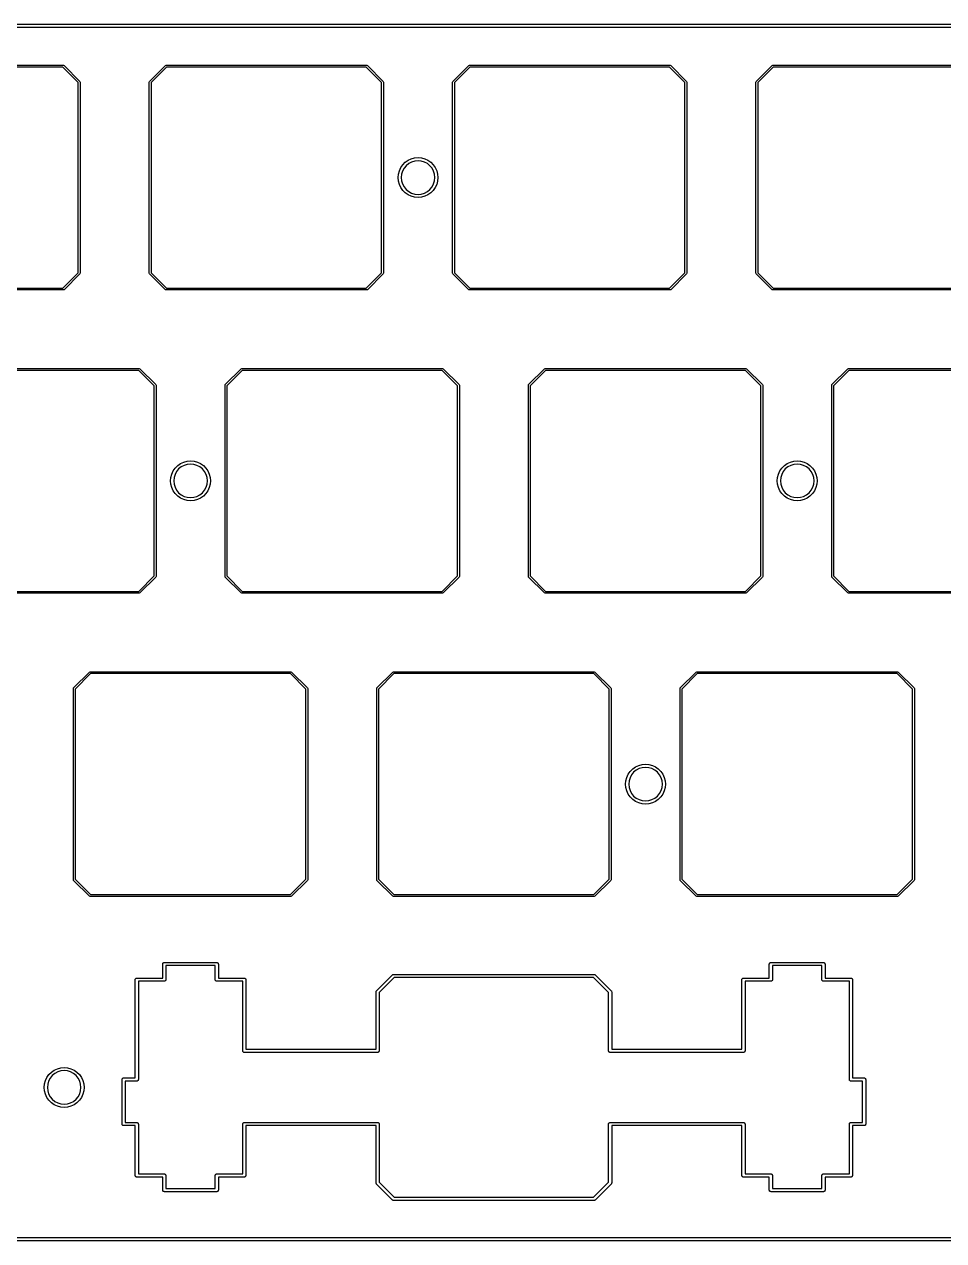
# Model space of a CAD drawing. Extents: x 0.7 to 10.8, y -4 to -1.
# Drawn here: x 3.464 to 5.737, y -3.973 to -0.965 of the extents above; entities that cross this region are included whole.
import ezdxf

# ---------------------------------------------------------------- set-up
doc = ezdxf.new("R2010")
doc.units = 0
doc.header["$MEASUREMENT"] = 0
doc.layers.add('BLACK', color=7, linetype='CONTINUOUS')

msp = doc.modelspace()

# ---------------------------------------------------------------- linework, layer by layer
at = {"layer": 'BLACK', "linetype": 'CONTINUOUS'}
for p, q in [((0.707185, -0.964813), (10.7928, -0.964813)), ((10.7928, -0.972687), (0.707185, -0.972687)), ((3.06447, -1.0658), (3.56053, -1.0658)), ((3.55955, -1.07052), (3.06545, -1.07052)), ((3.59754, -1.10851), (3.55955, -1.07052)), ((3.56053, -1.0658), (3.5622, -1.06649)), ((3.5622, -1.06649), (3.5622, -1.06649)), ((3.5622, -1.06649), (3.60157, -1.10586)), ((3.77343, -1.10586), (3.8128, -1.06649)), ((3.81545, -1.07052), (3.77746, -1.10851)), ((3.8128, -1.06649), (3.81447, -1.0658)), ((3.81447, -1.0658), (4.31053, -1.0658)), ((4.30955, -1.07052), (3.81545, -1.07052)), ((4.34754, -1.10851), (4.30955, -1.07052)), ((4.31053, -1.0658), (4.3122, -1.06649)), ((4.3122, -1.06649), (4.3122, -1.06649)), ((4.3122, -1.06649), (4.35157, -1.10586)), ((4.52343, -1.10586), (4.5628, -1.06649)), ((4.56545, -1.07052), (4.52746, -1.10851)), ((4.5628, -1.06649), (4.56447, -1.0658)), ((4.56447, -1.0658), (5.06053, -1.0658)), ((5.05955, -1.07052), (4.56545, -1.07052)), ((5.09754, -1.10851), (5.05955, -1.07052)), ((5.06053, -1.0658), (5.0622, -1.06649)), ((5.0622, -1.06649), (5.0622, -1.06649)), ((5.0622, -1.06649), (5.10157, -1.10586)), ((5.27343, -1.10586), (5.3128, -1.06649)), ((5.31545, -1.07052), (5.27746, -1.10851)), ((5.3128, -1.06649), (5.31447, -1.0658)), ((5.31447, -1.0658), (5.81053, -1.0658)), ((5.80955, -1.07052), (5.31545, -1.07052)), ((3.59754, -1.57899), (3.59754, -1.10851)), ((3.60157, -1.10586), (3.60226, -1.10753)), ((3.60226, -1.10753), (3.60226, -1.10753)), ((3.60226, -1.10753), (3.60226, -1.57997)), ((3.77274, -1.10753), (3.77343, -1.10586)), ((3.77274, -1.57997), (3.77274, -1.10753)), ((3.77746, -1.10851), (3.77746, -1.57899)), ((4.34754, -1.57899), (4.34754, -1.10851)), ((4.35157, -1.10586), (4.35226, -1.10753)), ((4.35226, -1.10753), (4.35226, -1.10753)), ((4.35226, -1.10753), (4.35226, -1.57997)), ((4.52274, -1.10753), (4.52343, -1.10586)), ((4.52274, -1.57997), (4.52274, -1.10753)), ((4.52343, -1.10586), (4.52343, -1.10586)), ((4.52746, -1.10851), (4.52746, -1.57899)), ((5.09754, -1.57899), (5.09754, -1.10851)), ((5.10157, -1.10586), (5.10226, -1.10753)), ((5.10226, -1.10753), (5.10226, -1.10753)), ((5.10226, -1.10753), (5.10226, -1.57997)), ((5.27274, -1.10753), (5.27343, -1.10586)), ((5.27274, -1.57997), (5.27274, -1.10753)), ((5.27343, -1.10586), (5.27343, -1.10586)), ((5.27746, -1.10851), (5.27746, -1.57899)), ((4.39126, -1.32692), (4.39488, -1.31914)), ((4.39488, -1.31914), (4.3998, -1.31212)), ((4.40296, -1.32067), (4.39912, -1.32785)), ((4.3998, -1.31212), (4.40587, -1.30605)), ((4.40813, -1.31438), (4.40296, -1.32067)), ((4.40587, -1.30605), (4.41289, -1.30113)), ((4.41442, -1.30921), (4.40813, -1.31438)), ((4.41289, -1.30113), (4.42067, -1.29751)), ((4.4216, -1.30537), (4.41442, -1.30921)), ((4.42067, -1.29751), (4.42895, -1.29529)), ((4.4294, -1.30301), (4.4216, -1.30537)), ((4.42895, -1.29529), (4.4375, -1.29454)), ((4.4375, -1.30221), (4.4294, -1.30301)), ((4.4375, -1.29454), (4.44605, -1.29529)), ((4.4456, -1.30301), (4.4375, -1.30221)), ((4.4534, -1.30537), (4.4456, -1.30301)), ((4.44605, -1.29529), (4.45433, -1.29751)), ((4.46058, -1.30921), (4.4534, -1.30537)), ((4.45433, -1.29751), (4.46211, -1.30113)), ((4.46687, -1.31438), (4.46058, -1.30921)), ((4.46211, -1.30113), (4.46913, -1.30605)), ((4.47204, -1.32067), (4.46687, -1.31438)), ((4.46913, -1.30605), (4.4752, -1.31212)), ((4.47588, -1.32785), (4.47204, -1.32067)), ((4.4752, -1.31212), (4.48012, -1.31914)), ((4.48012, -1.31914), (4.48374, -1.32692)), ((4.38829, -1.34375), (4.38904, -1.3352)), ((4.38904, -1.3523), (4.38829, -1.34375)), ((4.38904, -1.3352), (4.39126, -1.32692)), ((4.39126, -1.36058), (4.38904, -1.3523)), ((4.39676, -1.33565), (4.39596, -1.34375)), ((4.39596, -1.34375), (4.39676, -1.35185)), ((4.39912, -1.32785), (4.39676, -1.33565)), ((4.39676, -1.35185), (4.39912, -1.35965)), ((4.47824, -1.33565), (4.47588, -1.32785)), ((4.47588, -1.35965), (4.47824, -1.35185)), ((4.47904, -1.34375), (4.47824, -1.33565)), ((4.47824, -1.35185), (4.47904, -1.34375)), ((4.48374, -1.32692), (4.48596, -1.3352)), ((4.48596, -1.3523), (4.48374, -1.36058)), ((4.48596, -1.3352), (4.48671, -1.34375)), ((4.48671, -1.34375), (4.48596, -1.3523)), ((4.39488, -1.36836), (4.39126, -1.36058)), ((4.3998, -1.37538), (4.39488, -1.36836)), ((4.39912, -1.35965), (4.40296, -1.36683)), ((4.40587, -1.38145), (4.3998, -1.37538)), ((4.40296, -1.36683), (4.40813, -1.37312)), ((4.41289, -1.38637), (4.40587, -1.38145)), ((4.40813, -1.37312), (4.41442, -1.37829)), ((4.41442, -1.37829), (4.4216, -1.38213)), ((4.4216, -1.38213), (4.4294, -1.38449)), ((4.4456, -1.38449), (4.4534, -1.38213)), ((4.4534, -1.38213), (4.46058, -1.37829)), ((4.46058, -1.37829), (4.46687, -1.37312)), ((4.46913, -1.38145), (4.46211, -1.38637)), ((4.46687, -1.37312), (4.47204, -1.36683)), ((4.4752, -1.37538), (4.46913, -1.38145)), ((4.47204, -1.36683), (4.47588, -1.35965)), ((4.48012, -1.36836), (4.4752, -1.37538)), ((4.48374, -1.36058), (4.48012, -1.36836)), ((4.42067, -1.38999), (4.41289, -1.38637)), ((4.42895, -1.39221), (4.42067, -1.38999)), ((4.4375, -1.39296), (4.42895, -1.39221)), ((4.4294, -1.38449), (4.4375, -1.38529)), ((4.4375, -1.38529), (4.4456, -1.38449)), ((4.44605, -1.39221), (4.4375, -1.39296)), ((4.45433, -1.38999), (4.44605, -1.39221)), ((4.46211, -1.38637), (4.45433, -1.38999)), ((3.55955, -1.61698), (3.59754, -1.57899)), ((3.60157, -1.58164), (3.5622, -1.62101)), ((3.60226, -1.57997), (3.60157, -1.58164)), ((3.77343, -1.58164), (3.77274, -1.57997)), ((3.8128, -1.62101), (3.77343, -1.58164)), ((3.77343, -1.58164), (3.77343, -1.58164)), ((3.77746, -1.57899), (3.81545, -1.61698)), ((4.30955, -1.61698), (4.34754, -1.57899)), ((4.35157, -1.58164), (4.3122, -1.62101)), ((4.35226, -1.57997), (4.35157, -1.58164)), ((4.52343, -1.58164), (4.52274, -1.57997)), ((4.5628, -1.62101), (4.52343, -1.58164)), ((4.52343, -1.58164), (4.52343, -1.58164)), ((4.52746, -1.57899), (4.56545, -1.61698)), ((5.05955, -1.61698), (5.09754, -1.57899)), ((5.10157, -1.58164), (5.0622, -1.62101)), ((5.10226, -1.57997), (5.10157, -1.58164)), ((5.27343, -1.58164), (5.27274, -1.57997)), ((5.3128, -1.62101), (5.27343, -1.58164)), ((5.27343, -1.58164), (5.27343, -1.58164)), ((5.27746, -1.57899), (5.31545, -1.61698)), ((3.56053, -1.6217), (3.06447, -1.6217)), ((3.06545, -1.61698), (3.55955, -1.61698)), ((3.5622, -1.62101), (3.56053, -1.6217)), ((3.81447, -1.6217), (3.8128, -1.62101)), ((4.31053, -1.6217), (3.81447, -1.6217)), ((3.81545, -1.61698), (4.30955, -1.61698)), ((4.3122, -1.62101), (4.31053, -1.6217)), ((4.3122, -1.62101), (4.3122, -1.62101)), ((4.56447, -1.6217), (4.5628, -1.62101)), ((5.06053, -1.6217), (4.56447, -1.6217)), ((4.56545, -1.61698), (5.05955, -1.61698)), ((5.0622, -1.62101), (5.06053, -1.6217)), ((5.0622, -1.62101), (5.0622, -1.62101)), ((5.31447, -1.6217), (5.3128, -1.62101)), ((5.81053, -1.6217), (5.31447, -1.6217)), ((5.31545, -1.61698), (5.80955, -1.61698)), ((3.25197, -1.8158), (3.74803, -1.8158)), ((3.74705, -1.82052), (3.25295, -1.82052)), ((3.78504, -1.85851), (3.74705, -1.82052)), ((3.74803, -1.8158), (3.7497, -1.81649)), ((3.7497, -1.81649), (3.7497, -1.81649)), ((3.7497, -1.81649), (3.78907, -1.85586)), ((3.96093, -1.85586), (4.0003, -1.81649)), ((4.00295, -1.82052), (3.96496, -1.85851)), ((4.0003, -1.81649), (4.00197, -1.8158)), ((4.00197, -1.8158), (4.49803, -1.8158)), ((4.49705, -1.82052), (4.00295, -1.82052)), ((4.53504, -1.85851), (4.49705, -1.82052)), ((4.49803, -1.8158), (4.4997, -1.81649)), ((4.4997, -1.81649), (4.4997, -1.81649)), ((4.4997, -1.81649), (4.53907, -1.85586)), ((4.71093, -1.85586), (4.7503, -1.81649)), ((4.75295, -1.82052), (4.71496, -1.85851)), ((4.7503, -1.81649), (4.75197, -1.8158)), ((4.75197, -1.8158), (5.24803, -1.8158)), ((5.24705, -1.82052), (4.75295, -1.82052)), ((5.28504, -1.85851), (5.24705, -1.82052)), ((5.24803, -1.8158), (5.2497, -1.81649)), ((5.2497, -1.81649), (5.2497, -1.81649)), ((5.2497, -1.81649), (5.28907, -1.85586)), ((5.46093, -1.85586), (5.5003, -1.81649)), ((5.50295, -1.82052), (5.46496, -1.85851)), ((5.5003, -1.81649), (5.50197, -1.8158)), ((5.50197, -1.8158), (5.99803, -1.8158)), ((5.99705, -1.82052), (5.50295, -1.82052)), ((3.78504, -2.32899), (3.78504, -1.85851)), ((3.78907, -1.85586), (3.78976, -1.85753)), ((3.78976, -1.85753), (3.78976, -2.32997)), ((3.96024, -1.85753), (3.96093, -1.85586)), ((3.96024, -2.32997), (3.96024, -1.85753)), ((3.96093, -1.85586), (3.96093, -1.85586)), ((3.96496, -1.85851), (3.96496, -2.32899)), ((4.53504, -2.32899), (4.53504, -1.85851)), ((4.53907, -1.85586), (4.53976, -1.85753)), ((4.53976, -1.85753), (4.53976, -2.32997)), ((4.71024, -1.85753), (4.71093, -1.85586)), ((4.71024, -2.32997), (4.71024, -1.85753)), ((4.71093, -1.85586), (4.71093, -1.85586)), ((4.71496, -1.85851), (4.71496, -2.32899)), ((5.28504, -2.32899), (5.28504, -1.85851)), ((5.28907, -1.85586), (5.28976, -1.85753)), ((5.28976, -1.85753), (5.28976, -2.32997)), ((5.46024, -1.85753), (5.46093, -1.85586)), ((5.46024, -2.32997), (5.46024, -1.85753)), ((5.46496, -1.85851), (5.46496, -2.32899)), ((3.85817, -2.04751), (3.86645, -2.04529)), ((3.86645, -2.04529), (3.875, -2.04454)), ((3.875, -2.04454), (3.88355, -2.04529)), ((3.88355, -2.04529), (3.89183, -2.04751)), ((5.35817, -2.04751), (5.36645, -2.04529)), ((5.36645, -2.04529), (5.375, -2.04454)), ((5.375, -2.04454), (5.38355, -2.04529)), ((5.38355, -2.04529), (5.39183, -2.04751)), ((3.82876, -2.07692), (3.83238, -2.06914)), ((3.83238, -2.06914), (3.8373, -2.06212)), ((3.84046, -2.07067), (3.83662, -2.07785)), ((3.8373, -2.06212), (3.84337, -2.05605)), ((3.84563, -2.06438), (3.84046, -2.07067)), ((3.84337, -2.05605), (3.85039, -2.05113)), ((3.85192, -2.05921), (3.84563, -2.06438)), ((3.85039, -2.05113), (3.85817, -2.04751)), ((3.8591, -2.05537), (3.85192, -2.05921)), ((3.8669, -2.05301), (3.8591, -2.05537)), ((3.875, -2.05221), (3.8669, -2.05301)), ((3.8831, -2.05301), (3.875, -2.05221)), ((3.8909, -2.05537), (3.8831, -2.05301)), ((3.89808, -2.05921), (3.8909, -2.05537)), ((3.89183, -2.04751), (3.89961, -2.05113)), ((3.90437, -2.06438), (3.89808, -2.05921)), ((3.89961, -2.05113), (3.90663, -2.05605)), ((3.90954, -2.07067), (3.90437, -2.06438)), ((3.90663, -2.05605), (3.9127, -2.06212)), ((3.91338, -2.07785), (3.90954, -2.07067)), ((3.9127, -2.06212), (3.91762, -2.06914)), ((3.91762, -2.06914), (3.92124, -2.07692)), ((5.32876, -2.07692), (5.33238, -2.06914)), ((5.33238, -2.06914), (5.3373, -2.06212)), ((5.34046, -2.07067), (5.33662, -2.07785)), ((5.3373, -2.06212), (5.34337, -2.05605)), ((5.34563, -2.06438), (5.34046, -2.07067)), ((5.34337, -2.05605), (5.35039, -2.05113)), ((5.35192, -2.05921), (5.34563, -2.06438)), ((5.35039, -2.05113), (5.35817, -2.04751)), ((5.3591, -2.05537), (5.35192, -2.05921)), ((5.3669, -2.05301), (5.3591, -2.05537)), ((5.375, -2.05221), (5.3669, -2.05301)), ((5.3831, -2.05301), (5.375, -2.05221)), ((5.3909, -2.05537), (5.3831, -2.05301)), ((5.39808, -2.05921), (5.3909, -2.05537)), ((5.39183, -2.04751), (5.39961, -2.05113)), ((5.40437, -2.06438), (5.39808, -2.05921)), ((5.39961, -2.05113), (5.40663, -2.05605)), ((5.40954, -2.07067), (5.40437, -2.06438)), ((5.40663, -2.05605), (5.4127, -2.06212)), ((5.41338, -2.07785), (5.40954, -2.07067)), ((5.4127, -2.06212), (5.41762, -2.06914)), ((5.41762, -2.06914), (5.42124, -2.07692)), ((3.82579, -2.09375), (3.82654, -2.0852)), ((3.82654, -2.1023), (3.82579, -2.09375)), ((3.82654, -2.0852), (3.82876, -2.07692)), ((3.82876, -2.11058), (3.82654, -2.1023)), ((3.83426, -2.08565), (3.83346, -2.09375)), ((3.83346, -2.09375), (3.83426, -2.10185)), ((3.83662, -2.07785), (3.83426, -2.08565)), ((3.83426, -2.10185), (3.83662, -2.10965)), ((3.91574, -2.08565), (3.91338, -2.07785)), ((3.91338, -2.10965), (3.91574, -2.10185)), ((3.91654, -2.09375), (3.91574, -2.08565)), ((3.91574, -2.10185), (3.91654, -2.09375)), ((3.92124, -2.07692), (3.92346, -2.0852)), ((3.92346, -2.1023), (3.92124, -2.11058)), ((3.92346, -2.0852), (3.92421, -2.09375)), ((3.92421, -2.09375), (3.92346, -2.1023)), ((5.32579, -2.09375), (5.32654, -2.0852)), ((5.32654, -2.1023), (5.32579, -2.09375)), ((5.32654, -2.0852), (5.32876, -2.07692)), ((5.32876, -2.11058), (5.32654, -2.1023)), ((5.33426, -2.08565), (5.33346, -2.09375)), ((5.33346, -2.09375), (5.33426, -2.10185)), ((5.33662, -2.07785), (5.33426, -2.08565)), ((5.33426, -2.10185), (5.33662, -2.10965)), ((5.41574, -2.08565), (5.41338, -2.07785)), ((5.41338, -2.10965), (5.41574, -2.10185)), ((5.41654, -2.09375), (5.41574, -2.08565)), ((5.41574, -2.10185), (5.41654, -2.09375)), ((5.42124, -2.07692), (5.42346, -2.0852)), ((5.42346, -2.1023), (5.42124, -2.11058)), ((5.42346, -2.0852), (5.42421, -2.09375)), ((5.42421, -2.09375), (5.42346, -2.1023)), ((3.83238, -2.11836), (3.82876, -2.11058)), ((3.8373, -2.12538), (3.83238, -2.11836)), ((3.83662, -2.10965), (3.84046, -2.11683)), ((3.84337, -2.13145), (3.8373, -2.12538)), ((3.84046, -2.11683), (3.84563, -2.12312)), ((3.85039, -2.13637), (3.84337, -2.13145)), ((3.84563, -2.12312), (3.85192, -2.12829)), ((3.85192, -2.12829), (3.8591, -2.13213)), ((3.8591, -2.13213), (3.8669, -2.13449)), ((3.8669, -2.13449), (3.875, -2.13529)), ((3.875, -2.13529), (3.8831, -2.13449)), ((3.8831, -2.13449), (3.8909, -2.13213)), ((3.8909, -2.13213), (3.89808, -2.12829)), ((3.89808, -2.12829), (3.90437, -2.12312)), ((3.90663, -2.13145), (3.89961, -2.13637)), ((3.90437, -2.12312), (3.90954, -2.11683)), ((3.9127, -2.12538), (3.90663, -2.13145)), ((3.90954, -2.11683), (3.91338, -2.10965)), ((3.91762, -2.11836), (3.9127, -2.12538)), ((3.92124, -2.11058), (3.91762, -2.11836)), ((5.33238, -2.11836), (5.32876, -2.11058)), ((5.3373, -2.12538), (5.33238, -2.11836)), ((5.33662, -2.10965), (5.34046, -2.11683)), ((5.34337, -2.13145), (5.3373, -2.12538)), ((5.34046, -2.11683), (5.34563, -2.12312)), ((5.35039, -2.13637), (5.34337, -2.13145)), ((5.34563, -2.12312), (5.35192, -2.12829)), ((5.35192, -2.12829), (5.3591, -2.13213)), ((5.3591, -2.13213), (5.3669, -2.13449)), ((5.3669, -2.13449), (5.375, -2.13529)), ((5.375, -2.13529), (5.3831, -2.13449)), ((5.3831, -2.13449), (5.3909, -2.13213)), ((5.3909, -2.13213), (5.39808, -2.12829)), ((5.39808, -2.12829), (5.40437, -2.12312)), ((5.40663, -2.13145), (5.39961, -2.13637)), ((5.40437, -2.12312), (5.40954, -2.11683)), ((5.4127, -2.12538), (5.40663, -2.13145)), ((5.40954, -2.11683), (5.41338, -2.10965)), ((5.41762, -2.11836), (5.4127, -2.12538)), ((5.42124, -2.11058), (5.41762, -2.11836)), ((3.85817, -2.13999), (3.85039, -2.13637)), ((3.86645, -2.14221), (3.85817, -2.13999)), ((3.875, -2.14296), (3.86645, -2.14221)), ((3.88355, -2.14221), (3.875, -2.14296)), ((3.89183, -2.13999), (3.88355, -2.14221)), ((3.89961, -2.13637), (3.89183, -2.13999)), ((5.35817, -2.13999), (5.35039, -2.13637)), ((5.36645, -2.14221), (5.35817, -2.13999)), ((5.375, -2.14296), (5.36645, -2.14221)), ((5.38355, -2.14221), (5.375, -2.14296)), ((5.39183, -2.13999), (5.38355, -2.14221)), ((5.39961, -2.13637), (5.39183, -2.13999)), ((3.74705, -2.36698), (3.78504, -2.32899)), ((3.78907, -2.33164), (3.7497, -2.37101)), ((3.78976, -2.32997), (3.78907, -2.33164)), ((3.96093, -2.33164), (3.96024, -2.32997)), ((4.0003, -2.37101), (3.96093, -2.33164)), ((3.96093, -2.33164), (3.96093, -2.33164)), ((3.96496, -2.32899), (4.00295, -2.36698)), ((4.49705, -2.36698), (4.53504, -2.32899)), ((4.53907, -2.33164), (4.4997, -2.37101)), ((4.53976, -2.32997), (4.53907, -2.33164)), ((4.71093, -2.33164), (4.71024, -2.32997)), ((4.7503, -2.37101), (4.71093, -2.33164)), ((4.71093, -2.33164), (4.71093, -2.33164)), ((4.71496, -2.32899), (4.75295, -2.36698)), ((5.24705, -2.36698), (5.28504, -2.32899)), ((5.28907, -2.33164), (5.2497, -2.37101)), ((5.28976, -2.32997), (5.28907, -2.33164)), ((5.46093, -2.33164), (5.46024, -2.32997)), ((5.5003, -2.37101), (5.46093, -2.33164)), ((5.46093, -2.33164), (5.46093, -2.33164)), ((5.46496, -2.32899), (5.50295, -2.36698)), ((3.74803, -2.3717), (3.25197, -2.3717)), ((3.25295, -2.36698), (3.74705, -2.36698)), ((3.7497, -2.37101), (3.74803, -2.3717)), ((3.7497, -2.37101), (3.7497, -2.37101)), ((4.00197, -2.3717), (4.0003, -2.37101)), ((4.49803, -2.3717), (4.00197, -2.3717)), ((4.00295, -2.36698), (4.49705, -2.36698)), ((4.4997, -2.37101), (4.49803, -2.3717)), ((4.4997, -2.37101), (4.4997, -2.37101)), ((4.75197, -2.3717), (4.7503, -2.37101)), ((5.24803, -2.3717), (4.75197, -2.3717)), ((4.75295, -2.36698), (5.24705, -2.36698)), ((5.2497, -2.37101), (5.24803, -2.3717)), ((5.2497, -2.37101), (5.2497, -2.37101)), ((5.50197, -2.3717), (5.5003, -2.37101)), ((5.99803, -2.3717), (5.50197, -2.3717)), ((5.50295, -2.36698), (5.99705, -2.36698)), ((3.58593, -2.60586), (3.6253, -2.56649)), ((3.62795, -2.57052), (3.58996, -2.60851)), ((3.6253, -2.56649), (3.62697, -2.5658)), ((3.62697, -2.5658), (4.12303, -2.5658)), ((4.12205, -2.57052), (3.62795, -2.57052)), ((4.16004, -2.60851), (4.12205, -2.57052)), ((4.12303, -2.5658), (4.1247, -2.56649)), ((4.1247, -2.56649), (4.1247, -2.56649)), ((4.1247, -2.56649), (4.16407, -2.60586)), ((4.33593, -2.60586), (4.3753, -2.56649)), ((4.37795, -2.57052), (4.33996, -2.60851)), ((4.3753, -2.56649), (4.37697, -2.5658)), ((4.37697, -2.5658), (4.87303, -2.5658)), ((4.87205, -2.57052), (4.37795, -2.57052)), ((4.91004, -2.60851), (4.87205, -2.57052)), ((4.87303, -2.5658), (4.8747, -2.56649)), ((4.8747, -2.56649), (4.8747, -2.56649)), ((4.8747, -2.56649), (4.91407, -2.60586)), ((5.08593, -2.60586), (5.1253, -2.56649)), ((5.12795, -2.57052), (5.08996, -2.60851)), ((5.1253, -2.56649), (5.12697, -2.5658)), ((5.12697, -2.5658), (5.62303, -2.5658)), ((5.62205, -2.57052), (5.12795, -2.57052)), ((5.66004, -2.60851), (5.62205, -2.57052)), ((5.62303, -2.5658), (5.6247, -2.56649)), ((5.6247, -2.56649), (5.6247, -2.56649)), ((5.6247, -2.56649), (5.66407, -2.60586)), ((3.58524, -2.60753), (3.58593, -2.60586)), ((3.58524, -3.07997), (3.58524, -2.60753)), ((3.58996, -2.60851), (3.58996, -3.07899)), ((4.16004, -3.07899), (4.16004, -2.60851)), ((4.16407, -2.60586), (4.16476, -2.60753)), ((4.16476, -2.60753), (4.16476, -3.07997)), ((4.33524, -2.60753), (4.33593, -2.60586)), ((4.33524, -3.07997), (4.33524, -2.60753)), ((4.33593, -2.60586), (4.33593, -2.60586)), ((4.33996, -2.60851), (4.33996, -3.07899)), ((4.91004, -3.07899), (4.91004, -2.60851)), ((4.91407, -2.60586), (4.91476, -2.60753)), ((4.91476, -2.60753), (4.91476, -3.07997)), ((5.08524, -2.60753), (5.08593, -2.60586)), ((5.08524, -3.07997), (5.08524, -2.60753)), ((5.08593, -2.60586), (5.08593, -2.60586)), ((5.08996, -2.60851), (5.08996, -3.07899)), ((5.66004, -3.07899), (5.66004, -2.60851)), ((5.66407, -2.60586), (5.66476, -2.60753)), ((5.66476, -2.60753), (5.66476, -3.07997)), ((4.98317, -2.79751), (4.99145, -2.79529)), ((4.99145, -2.79529), (5, -2.79454)), ((5, -2.79454), (5.00855, -2.79529)), ((5.00855, -2.79529), (5.01683, -2.79751)), ((4.95154, -2.8352), (4.95376, -2.82692)), ((4.95376, -2.82692), (4.95738, -2.81914)), ((4.95738, -2.81914), (4.9623, -2.81212)), ((4.96546, -2.82067), (4.96162, -2.82785)), ((4.9623, -2.81212), (4.96837, -2.80605)), ((4.97063, -2.81438), (4.96546, -2.82067)), ((4.96837, -2.80605), (4.97539, -2.80113)), ((4.97692, -2.80921), (4.97063, -2.81438)), ((4.97539, -2.80113), (4.98317, -2.79751)), ((4.9841, -2.80537), (4.97692, -2.80921)), ((4.9919, -2.80301), (4.9841, -2.80537)), ((5, -2.80221), (4.9919, -2.80301)), ((5.0081, -2.80301), (5, -2.80221)), ((5.0159, -2.80537), (5.0081, -2.80301)), ((5.02308, -2.80921), (5.0159, -2.80537)), ((5.01683, -2.79751), (5.02461, -2.80113)), ((5.02937, -2.81438), (5.02308, -2.80921)), ((5.02461, -2.80113), (5.03163, -2.80605)), ((5.03454, -2.82067), (5.02937, -2.81438)), ((5.03163, -2.80605), (5.0377, -2.81212)), ((5.03838, -2.82785), (5.03454, -2.82067)), ((5.0377, -2.81212), (5.04262, -2.81914)), ((5.04262, -2.81914), (5.04624, -2.82692)), ((5.04624, -2.82692), (5.04846, -2.8352)), ((4.95079, -2.84375), (4.95154, -2.8352)), ((4.95154, -2.8523), (4.95079, -2.84375)), ((4.95376, -2.86058), (4.95154, -2.8523)), ((4.95926, -2.83565), (4.95846, -2.84375)), ((4.95846, -2.84375), (4.95926, -2.85185)), ((4.96162, -2.82785), (4.95926, -2.83565)), ((4.95926, -2.85185), (4.96162, -2.85965)), ((5.04074, -2.83565), (5.03838, -2.82785)), ((5.03838, -2.85965), (5.04074, -2.85185)), ((5.04154, -2.84375), (5.04074, -2.83565)), ((5.04074, -2.85185), (5.04154, -2.84375)), ((5.04846, -2.8523), (5.04624, -2.86058)), ((5.04846, -2.8352), (5.04921, -2.84375)), ((5.04921, -2.84375), (5.04846, -2.8523)), ((4.95738, -2.86836), (4.95376, -2.86058)), ((4.9623, -2.87538), (4.95738, -2.86836)), ((4.96162, -2.85965), (4.96546, -2.86683)), ((4.96837, -2.88145), (4.9623, -2.87538)), ((4.96546, -2.86683), (4.97063, -2.87312)), ((4.97539, -2.88637), (4.96837, -2.88145)), ((4.97063, -2.87312), (4.97692, -2.87829)), ((4.98317, -2.88999), (4.97539, -2.88637)), ((4.97692, -2.87829), (4.9841, -2.88213)), ((4.9841, -2.88213), (4.9919, -2.88449)), ((4.9919, -2.88449), (5, -2.88529)), ((5, -2.88529), (5.0081, -2.88449)), ((5.0081, -2.88449), (5.0159, -2.88213)), ((5.0159, -2.88213), (5.02308, -2.87829)), ((5.02461, -2.88637), (5.01683, -2.88999)), ((5.02308, -2.87829), (5.02937, -2.87312)), ((5.03163, -2.88145), (5.02461, -2.88637)), ((5.02937, -2.87312), (5.03454, -2.86683)), ((5.0377, -2.87538), (5.03163, -2.88145)), ((5.03454, -2.86683), (5.03838, -2.85965)), ((5.04262, -2.86836), (5.0377, -2.87538)), ((5.04624, -2.86058), (5.04262, -2.86836)), ((4.99145, -2.89221), (4.98317, -2.88999)), ((5, -2.89296), (4.99145, -2.89221)), ((5.00855, -2.89221), (5, -2.89296)), ((5.01683, -2.88999), (5.00855, -2.89221)), ((3.58593, -3.08164), (3.58524, -3.07997)), ((3.6253, -3.12101), (3.58593, -3.08164)), ((3.58593, -3.08164), (3.58593, -3.08164)), ((3.58996, -3.07899), (3.62795, -3.11698)), ((4.12205, -3.11698), (4.16004, -3.07899)), ((4.16407, -3.08164), (4.1247, -3.12101)), ((4.16476, -3.07997), (4.16407, -3.08164)), ((4.33593, -3.08164), (4.33524, -3.07997)), ((4.3753, -3.12101), (4.33593, -3.08164)), ((4.33593, -3.08164), (4.33593, -3.08164)), ((4.33996, -3.07899), (4.37795, -3.11698)), ((4.87205, -3.11698), (4.91004, -3.07899)), ((4.91407, -3.08164), (4.8747, -3.12101)), ((4.91476, -3.07997), (4.91407, -3.08164)), ((5.08593, -3.08164), (5.08524, -3.07997)), ((5.1253, -3.12101), (5.08593, -3.08164)), ((5.08593, -3.08164), (5.08593, -3.08164)), ((5.08996, -3.07899), (5.12795, -3.11698)), ((5.62205, -3.11698), (5.66004, -3.07899)), ((5.66407, -3.08164), (5.6247, -3.12101)), ((5.66476, -3.07997), (5.66407, -3.08164)), ((3.62697, -3.1217), (3.6253, -3.12101)), ((4.12303, -3.1217), (3.62697, -3.1217)), ((3.62795, -3.11698), (4.12205, -3.11698)), ((4.1247, -3.12101), (4.12303, -3.1217)), ((4.1247, -3.12101), (4.1247, -3.12101)), ((4.37697, -3.1217), (4.3753, -3.12101)), ((4.87303, -3.1217), (4.37697, -3.1217)), ((4.37795, -3.11698), (4.87205, -3.11698)), ((4.8747, -3.12101), (4.87303, -3.1217)), ((4.8747, -3.12101), (4.8747, -3.12101)), ((5.12697, -3.1217), (5.1253, -3.12101)), ((5.62303, -3.1217), (5.12697, -3.1217)), ((5.12795, -3.11698), (5.62205, -3.11698)), ((5.6247, -3.12101), (5.62303, -3.1217)), ((3.8061, -3.28867), (3.80629, -3.28808)), ((3.8061, -3.32328), (3.8061, -3.28867)), ((3.80629, -3.28745), (3.80666, -3.28695)), ((3.80629, -3.28808), (3.80629, -3.28745)), ((3.80666, -3.28695), (3.80685, -3.28636)), ((3.80685, -3.28636), (3.80735, -3.28599)), ((3.80735, -3.28599), (3.80772, -3.28549)), ((3.80772, -3.28549), (3.80831, -3.28529)), ((3.80831, -3.28529), (3.80882, -3.28493)), ((3.80882, -3.28493), (3.80944, -3.28493)), ((3.80944, -3.28493), (3.81003, -3.28473)), ((3.81003, -3.28473), (3.93997, -3.28473)), ((3.93603, -3.29261), (3.81397, -3.29261)), ((3.81397, -3.29261), (3.81397, -3.32721)), ((3.93603, -3.32721), (3.93603, -3.29261)), ((3.93997, -3.28473), (3.94056, -3.28493)), ((3.94056, -3.28493), (3.94118, -3.28493)), ((3.94118, -3.28493), (3.94169, -3.28529)), ((3.94169, -3.28529), (3.94228, -3.28549)), ((3.94228, -3.28549), (3.94265, -3.28599)), ((3.94265, -3.28599), (3.94315, -3.28636)), ((3.94315, -3.28636), (3.94334, -3.28695)), ((3.94334, -3.28695), (3.94371, -3.28745)), ((3.94371, -3.28745), (3.94371, -3.28808)), ((3.94371, -3.28808), (3.9439, -3.28867)), ((3.9439, -3.28867), (3.9439, -3.32328)), ((5.30609, -3.28867), (5.30629, -3.28808)), ((5.30609, -3.32328), (5.30609, -3.28867)), ((5.30629, -3.28745), (5.30665, -3.28695)), ((5.30629, -3.28808), (5.30629, -3.28745)), ((5.30665, -3.28695), (5.30684, -3.28636)), ((5.30684, -3.28636), (5.30735, -3.28599)), ((5.30735, -3.28599), (5.30772, -3.28549)), ((5.30772, -3.28549), (5.30831, -3.28529)), ((5.30831, -3.28529), (5.30881, -3.28493)), ((5.30881, -3.28493), (5.30944, -3.28493)), ((5.30944, -3.28493), (5.31003, -3.28473)), ((5.31003, -3.28473), (5.43997, -3.28473)), ((5.31397, -3.29261), (5.31397, -3.32721)), ((5.43603, -3.29261), (5.31397, -3.29261)), ((5.43603, -3.32721), (5.43603, -3.29261)), ((5.43997, -3.28473), (5.44056, -3.28493)), ((5.44056, -3.28493), (5.44118, -3.28493)), ((5.44118, -3.28493), (5.44169, -3.28529)), ((5.44169, -3.28529), (5.44228, -3.28549)), ((5.44228, -3.28549), (5.44265, -3.28599)), ((5.44265, -3.28599), (5.44315, -3.28636)), ((5.44315, -3.28636), (5.44334, -3.28695)), ((5.44334, -3.28695), (5.44371, -3.28745)), ((5.44371, -3.28745), (5.44371, -3.28808)), ((5.44371, -3.28808), (5.4439, -3.28867)), ((5.4439, -3.28867), (5.4439, -3.32328)), ((3.73822, -3.32721), (3.73842, -3.32662)), ((3.73822, -3.57017), (3.73822, -3.32721)), ((3.73842, -3.326), (3.73878, -3.32549)), ((3.73842, -3.32662), (3.73842, -3.326)), ((3.73878, -3.32549), (3.73897, -3.3249)), ((3.73897, -3.3249), (3.73948, -3.32453)), ((3.73948, -3.32453), (3.73985, -3.32403)), ((3.73985, -3.32403), (3.74044, -3.32384)), ((3.74044, -3.32384), (3.74094, -3.32347)), ((3.74094, -3.32347), (3.74157, -3.32347)), ((3.74157, -3.32347), (3.74216, -3.32328)), ((3.74216, -3.32328), (3.8061, -3.32328)), ((3.81003, -3.33115), (3.7461, -3.33115)), ((3.7461, -3.33115), (3.7461, -3.5741)), ((3.81063, -3.33096), (3.81003, -3.33115)), ((3.81125, -3.33096), (3.81063, -3.33096)), ((3.81175, -3.33059), (3.81125, -3.33096)), ((3.81235, -3.3304), (3.81175, -3.33059)), ((3.81271, -3.3299), (3.81235, -3.3304)), ((3.81322, -3.32953), (3.81271, -3.3299)), ((3.81341, -3.32894), (3.81322, -3.32953)), ((3.81378, -3.32843), (3.81341, -3.32894)), ((3.81397, -3.32721), (3.81378, -3.32781)), ((3.81378, -3.32781), (3.81378, -3.32843)), ((3.93622, -3.32781), (3.93603, -3.32721)), ((3.93622, -3.32843), (3.93622, -3.32781)), ((3.93659, -3.32894), (3.93622, -3.32843)), ((3.93678, -3.32953), (3.93659, -3.32894)), ((3.93729, -3.3299), (3.93678, -3.32953)), ((3.93765, -3.3304), (3.93729, -3.3299)), ((3.93825, -3.33059), (3.93765, -3.3304)), ((3.93875, -3.33096), (3.93825, -3.33059)), ((3.93937, -3.33096), (3.93875, -3.33096)), ((3.93997, -3.33115), (3.93937, -3.33096)), ((4.00396, -3.33115), (3.93997, -3.33115)), ((3.9439, -3.32328), (4.0079, -3.32328)), ((4.00396, -3.50324), (4.00396, -3.33115)), ((4.0079, -3.32328), (4.00849, -3.32347)), ((4.00849, -3.32347), (4.00911, -3.32347)), ((4.00911, -3.32347), (4.00962, -3.32384)), ((4.00962, -3.32384), (4.01021, -3.32403)), ((4.01021, -3.32403), (4.01058, -3.32453)), ((4.01058, -3.32453), (4.01108, -3.3249)), ((4.01108, -3.3249), (4.01127, -3.32549)), ((4.01127, -3.32549), (4.01164, -3.326)), ((4.01164, -3.326), (4.01164, -3.32662)), ((4.01164, -3.32662), (4.01183, -3.32721)), ((4.01183, -3.32721), (4.01183, -3.4993)), ((4.33481, -3.35475), (4.37418, -3.31538)), ((4.3786, -3.3221), (4.34153, -3.35916)), ((4.37418, -3.31538), (4.37447, -3.31523)), ((4.37447, -3.31523), (4.37465, -3.31497)), ((4.37465, -3.31497), (4.37553, -3.31469)), ((4.37553, -3.31469), (4.37635, -3.31427)), ((4.37635, -3.31427), (4.37667, -3.31432)), ((4.37667, -3.31432), (4.37697, -3.31422)), ((4.37697, -3.31422), (4.87303, -3.31422)), ((4.8714, -3.3221), (4.3786, -3.3221)), ((4.90846, -3.35916), (4.8714, -3.3221)), ((4.87303, -3.31422), (4.87333, -3.31432)), ((4.87333, -3.31432), (4.87365, -3.31427)), ((4.87365, -3.31427), (4.87447, -3.31469)), ((4.87447, -3.31469), (4.87535, -3.31497)), ((4.87535, -3.31497), (4.87553, -3.31523)), ((4.87553, -3.31523), (4.87582, -3.31538)), ((4.87582, -3.31538), (4.91519, -3.35475)), ((5.23822, -3.32721), (5.23842, -3.32662)), ((5.23822, -3.4993), (5.23822, -3.32721)), ((5.23842, -3.326), (5.23878, -3.32549)), ((5.23842, -3.32662), (5.23842, -3.326)), ((5.23878, -3.32549), (5.23897, -3.3249)), ((5.23897, -3.3249), (5.23948, -3.32453)), ((5.23948, -3.32453), (5.23985, -3.32403)), ((5.23985, -3.32403), (5.24044, -3.32384)), ((5.24044, -3.32384), (5.24094, -3.32347)), ((5.24094, -3.32347), (5.24157, -3.32347)), ((5.24157, -3.32347), (5.24216, -3.32328)), ((5.24216, -3.32328), (5.30609, -3.32328)), ((5.31003, -3.33115), (5.2461, -3.33115)), ((5.2461, -3.33115), (5.2461, -3.50324)), ((5.31062, -3.33096), (5.31003, -3.33115)), ((5.31125, -3.33096), (5.31062, -3.33096)), ((5.31175, -3.33059), (5.31125, -3.33096)), ((5.31234, -3.3304), (5.31175, -3.33059)), ((5.31271, -3.3299), (5.31234, -3.3304)), ((5.31321, -3.32953), (5.31271, -3.3299)), ((5.31341, -3.32894), (5.31321, -3.32953)), ((5.31377, -3.32843), (5.31341, -3.32894)), ((5.31397, -3.32721), (5.31377, -3.32781)), ((5.31377, -3.32781), (5.31377, -3.32843)), ((5.43622, -3.32781), (5.43603, -3.32721)), ((5.43622, -3.32843), (5.43622, -3.32781)), ((5.43659, -3.32894), (5.43622, -3.32843)), ((5.43678, -3.32953), (5.43659, -3.32894)), ((5.43729, -3.3299), (5.43678, -3.32953)), ((5.43765, -3.3304), (5.43729, -3.3299)), ((5.43825, -3.33059), (5.43765, -3.3304)), ((5.43875, -3.33096), (5.43825, -3.33059)), ((5.43937, -3.33096), (5.43875, -3.33096)), ((5.43997, -3.33115), (5.43937, -3.33096)), ((5.50395, -3.33115), (5.43997, -3.33115)), ((5.4439, -3.32328), (5.50789, -3.32328)), ((5.50395, -3.5741), (5.50395, -3.33115)), ((5.50789, -3.32328), (5.50848, -3.32347)), ((5.50848, -3.32347), (5.50911, -3.32347)), ((5.50911, -3.32347), (5.50961, -3.32384)), ((5.50961, -3.32384), (5.51021, -3.32403)), ((5.51021, -3.32403), (5.51057, -3.32453)), ((5.51057, -3.32453), (5.51108, -3.3249)), ((5.51108, -3.3249), (5.51127, -3.32549)), ((5.51127, -3.32549), (5.51164, -3.326)), ((5.51164, -3.326), (5.51164, -3.32662)), ((5.51164, -3.32662), (5.51183, -3.32721)), ((5.51183, -3.32721), (5.51183, -3.57017)), ((4.3336, -3.49928), (4.33366, -3.35753)), ((4.33366, -3.35753), (4.33376, -3.35723)), ((4.33371, -3.35691), (4.33413, -3.35609)), ((4.33376, -3.35723), (4.33371, -3.35691)), ((4.33413, -3.35609), (4.33441, -3.35521)), ((4.33441, -3.35521), (4.33467, -3.35503)), ((4.33467, -3.35503), (4.33481, -3.35475)), ((4.34153, -3.35916), (4.34147, -3.50322)), ((4.9084, -3.50322), (4.90846, -3.35916)), ((4.91519, -3.35475), (4.91533, -3.35503)), ((4.91533, -3.35503), (4.91559, -3.35522)), ((4.91559, -3.35522), (4.91587, -3.35609)), ((4.91587, -3.35609), (4.91629, -3.35691)), ((4.91629, -3.35691), (4.91624, -3.35723)), ((4.91624, -3.35723), (4.91634, -3.35753)), ((4.91634, -3.35753), (4.91628, -3.49928)), ((4.00415, -3.50383), (4.00396, -3.50324)), ((4.00415, -3.50446), (4.00415, -3.50383)), ((4.00452, -3.50496), (4.00415, -3.50446)), ((4.00471, -3.50555), (4.00452, -3.50496)), ((4.00522, -3.50592), (4.00471, -3.50555)), ((4.00558, -3.50642), (4.00522, -3.50592)), ((4.00617, -3.50662), (4.00558, -3.50642)), ((4.00668, -3.50698), (4.00617, -3.50662)), ((4.0073, -3.50698), (4.00668, -3.50698)), ((4.0079, -3.50718), (4.0073, -3.50698)), ((4.33753, -3.50716), (4.0079, -3.50718)), ((4.01183, -3.4993), (4.3336, -3.49928)), ((4.33813, -3.50696), (4.33753, -3.50716)), ((4.33875, -3.50696), (4.33813, -3.50696)), ((4.33925, -3.5066), (4.33875, -3.50696)), ((4.33985, -3.5064), (4.33925, -3.5066)), ((4.34021, -3.5059), (4.33985, -3.5064)), ((4.34072, -3.50553), (4.34021, -3.5059)), ((4.34091, -3.50494), (4.34072, -3.50553)), ((4.34128, -3.50443), (4.34091, -3.50494)), ((4.34147, -3.50322), (4.34128, -3.50381)), ((4.34128, -3.50381), (4.34128, -3.50443)), ((4.90859, -3.50381), (4.9084, -3.50322)), ((4.90859, -3.50443), (4.90859, -3.50381)), ((4.90896, -3.50494), (4.90859, -3.50443)), ((4.90915, -3.50553), (4.90896, -3.50494)), ((4.90966, -3.5059), (4.90915, -3.50553)), ((4.91002, -3.5064), (4.90966, -3.5059)), ((4.91061, -3.5066), (4.91002, -3.5064)), ((4.91112, -3.50696), (4.91061, -3.5066)), ((4.91174, -3.50696), (4.91112, -3.50696)), ((4.91234, -3.50716), (4.91174, -3.50696)), ((5.24216, -3.50718), (4.91234, -3.50716)), ((4.91628, -3.49928), (5.23822, -3.4993)), ((5.24275, -3.50698), (5.24216, -3.50718)), ((5.24338, -3.50698), (5.24275, -3.50698)), ((5.24388, -3.50662), (5.24338, -3.50698)), ((5.24447, -3.50642), (5.24388, -3.50662)), ((5.24484, -3.50592), (5.24447, -3.50642)), ((5.24534, -3.50555), (5.24484, -3.50592)), ((5.24554, -3.50496), (5.24534, -3.50555)), ((5.2459, -3.50446), (5.24554, -3.50496)), ((5.2461, -3.50324), (5.2459, -3.50383)), ((5.2459, -3.50383), (5.2459, -3.50446)), ((3.53789, -3.55113), (3.54567, -3.54751)), ((3.54567, -3.54751), (3.55395, -3.54529)), ((3.55395, -3.54529), (3.5625, -3.54454)), ((3.5625, -3.54454), (3.57105, -3.54529)), ((3.57105, -3.54529), (3.57933, -3.54751)), ((3.57933, -3.54751), (3.58711, -3.55113)), ((3.51404, -3.5852), (3.51626, -3.57692)), ((3.51626, -3.57692), (3.51988, -3.56914)), ((3.51988, -3.56914), (3.5248, -3.56212)), ((3.52412, -3.57785), (3.52176, -3.58565)), ((3.52796, -3.57067), (3.52412, -3.57785)), ((3.5248, -3.56212), (3.53087, -3.55605)), ((3.53313, -3.56438), (3.52796, -3.57067)), ((3.53087, -3.55605), (3.53789, -3.55113)), ((3.53942, -3.55921), (3.53313, -3.56438)), ((3.5466, -3.55537), (3.53942, -3.55921)), ((3.5544, -3.55301), (3.5466, -3.55537)), ((3.5625, -3.55221), (3.5544, -3.55301)), ((3.5706, -3.55301), (3.5625, -3.55221)), ((3.5784, -3.55537), (3.5706, -3.55301)), ((3.58558, -3.55921), (3.5784, -3.55537)), ((3.59187, -3.56438), (3.58558, -3.55921)), ((3.58711, -3.55113), (3.59413, -3.55605)), ((3.59704, -3.57067), (3.59187, -3.56438)), ((3.59413, -3.55605), (3.6002, -3.56212)), ((3.60088, -3.57785), (3.59704, -3.57067)), ((3.6002, -3.56212), (3.60512, -3.56914)), ((3.60324, -3.58565), (3.60088, -3.57785)), ((3.60512, -3.56914), (3.60874, -3.57692)), ((3.60874, -3.57692), (3.61096, -3.5852)), ((3.70572, -3.5741), (3.70592, -3.57351)), ((3.70572, -3.68434), (3.70572, -3.5741)), ((3.70592, -3.57289), (3.70628, -3.57238)), ((3.70592, -3.57351), (3.70592, -3.57289)), ((3.70628, -3.57238), (3.70647, -3.57179)), ((3.70647, -3.57179), (3.70698, -3.57142)), ((3.70698, -3.57142), (3.70735, -3.57092)), ((3.70735, -3.57092), (3.70794, -3.57073)), ((3.70794, -3.57073), (3.70844, -3.57036)), ((3.70844, -3.57036), (3.70907, -3.57036)), ((3.70907, -3.57036), (3.70966, -3.57017)), ((3.70966, -3.57017), (3.73822, -3.57017)), ((3.74216, -3.57804), (3.7136, -3.57804)), ((3.7136, -3.57804), (3.7136, -3.6804)), ((3.74275, -3.57785), (3.74216, -3.57804)), ((3.74338, -3.57785), (3.74275, -3.57785)), ((3.74388, -3.57748), (3.74338, -3.57785)), ((3.74447, -3.57729), (3.74388, -3.57748)), ((3.74484, -3.57678), (3.74447, -3.57729)), ((3.74534, -3.57642), (3.74484, -3.57678)), ((3.74554, -3.57583), (3.74534, -3.57642)), ((3.7459, -3.57532), (3.74554, -3.57583)), ((3.7461, -3.5741), (3.7459, -3.5747)), ((3.7459, -3.5747), (3.7459, -3.57532)), ((5.50415, -3.5747), (5.50395, -3.5741)), ((5.50415, -3.57532), (5.50415, -3.5747)), ((5.50451, -3.57583), (5.50415, -3.57532)), ((5.50471, -3.57642), (5.50451, -3.57583)), ((5.50521, -3.57678), (5.50471, -3.57642)), ((5.50558, -3.57729), (5.50521, -3.57678)), ((5.50617, -3.57748), (5.50558, -3.57729)), ((5.50668, -3.57785), (5.50617, -3.57748)), ((5.5073, -3.57785), (5.50668, -3.57785)), ((5.50789, -3.57804), (5.5073, -3.57785)), ((5.53645, -3.57804), (5.50789, -3.57804)), ((5.51183, -3.57017), (5.54039, -3.57017)), ((5.53645, -3.6804), (5.53645, -3.57804)), ((5.54039, -3.57017), (5.54098, -3.57036)), ((5.54098, -3.57036), (5.5416, -3.57036)), ((5.5416, -3.57036), (5.54211, -3.57073)), ((5.54211, -3.57073), (5.5427, -3.57092)), ((5.5427, -3.57092), (5.54307, -3.57142)), ((5.54307, -3.57142), (5.54357, -3.57179)), ((5.54357, -3.57179), (5.54377, -3.57238)), ((5.54377, -3.57238), (5.54413, -3.57289)), ((5.54413, -3.57289), (5.54413, -3.57351)), ((5.54413, -3.57351), (5.54432, -3.5741)), ((5.54432, -3.5741), (5.54432, -3.68434)), ((3.51329, -3.59375), (3.51404, -3.5852)), ((3.51404, -3.6023), (3.51329, -3.59375)), ((3.51626, -3.61058), (3.51404, -3.6023)), ((3.52176, -3.58565), (3.52096, -3.59375)), ((3.52096, -3.59375), (3.52176, -3.60185)), ((3.52176, -3.60185), (3.52412, -3.60965)), ((3.60088, -3.60965), (3.60324, -3.60185)), ((3.60404, -3.59375), (3.60324, -3.58565)), ((3.60324, -3.60185), (3.60404, -3.59375)), ((3.61096, -3.6023), (3.60874, -3.61058)), ((3.61096, -3.5852), (3.61171, -3.59375)), ((3.61171, -3.59375), (3.61096, -3.6023)), ((3.51988, -3.61836), (3.51626, -3.61058)), ((3.5248, -3.62538), (3.51988, -3.61836)), ((3.52412, -3.60965), (3.52796, -3.61683)), ((3.53087, -3.63145), (3.5248, -3.62538)), ((3.52796, -3.61683), (3.53313, -3.62312)), ((3.53789, -3.63637), (3.53087, -3.63145)), ((3.53313, -3.62312), (3.53942, -3.62829)), ((3.54567, -3.63999), (3.53789, -3.63637)), ((3.53942, -3.62829), (3.5466, -3.63213)), ((3.5466, -3.63213), (3.5544, -3.63449)), ((3.5544, -3.63449), (3.5625, -3.63529)), ((3.5625, -3.63529), (3.5706, -3.63449)), ((3.5706, -3.63449), (3.5784, -3.63213)), ((3.5784, -3.63213), (3.58558, -3.62829)), ((3.58711, -3.63637), (3.57933, -3.63999)), ((3.58558, -3.62829), (3.59187, -3.62312)), ((3.59413, -3.63145), (3.58711, -3.63637)), ((3.59187, -3.62312), (3.59704, -3.61683)), ((3.6002, -3.62538), (3.59413, -3.63145)), ((3.59704, -3.61683), (3.60088, -3.60965)), ((3.60512, -3.61836), (3.6002, -3.62538)), ((3.60874, -3.61058), (3.60512, -3.61836)), ((3.55395, -3.64221), (3.54567, -3.63999)), ((3.5625, -3.64296), (3.55395, -3.64221)), ((3.57105, -3.64221), (3.5625, -3.64296)), ((3.57933, -3.63999), (3.57105, -3.64221)), ((3.70592, -3.68493), (3.70572, -3.68434)), ((3.70592, -3.68556), (3.70592, -3.68493)), ((3.70628, -3.68606), (3.70592, -3.68556)), ((3.70647, -3.68665), (3.70628, -3.68606)), ((3.70698, -3.68702), (3.70647, -3.68665)), ((3.70735, -3.68753), (3.70698, -3.68702)), ((3.70794, -3.68772), (3.70735, -3.68753)), ((3.70844, -3.68808), (3.70794, -3.68772)), ((3.70907, -3.68808), (3.70844, -3.68808)), ((3.70966, -3.68828), (3.70907, -3.68808)), ((3.73822, -3.68828), (3.70966, -3.68828)), ((3.7136, -3.6804), (3.74216, -3.6804)), ((3.73822, -3.81151), (3.73822, -3.68828)), ((3.74216, -3.6804), (3.74275, -3.6806)), ((3.74275, -3.6806), (3.74338, -3.6806)), ((3.74338, -3.6806), (3.74388, -3.68096)), ((3.74388, -3.68096), (3.74447, -3.68116)), ((3.74447, -3.68116), (3.74484, -3.68166)), ((3.74484, -3.68166), (3.74534, -3.68203)), ((3.74534, -3.68203), (3.74554, -3.68262)), ((3.74554, -3.68262), (3.7459, -3.68312)), ((3.7459, -3.68312), (3.7459, -3.68375)), ((3.7459, -3.68375), (3.7461, -3.68434)), ((3.7461, -3.68434), (3.7461, -3.80757)), ((4.00396, -3.68434), (4.00415, -3.68375)), ((4.00396, -3.80757), (4.00396, -3.68434)), ((4.00415, -3.68312), (4.00452, -3.68262)), ((4.00415, -3.68375), (4.00415, -3.68312)), ((4.00452, -3.68262), (4.00471, -3.68203)), ((4.00471, -3.68203), (4.00521, -3.68166)), ((4.00521, -3.68166), (4.00558, -3.68116)), ((4.00558, -3.68116), (4.00617, -3.68096)), ((4.00617, -3.68096), (4.00668, -3.6806)), ((4.00668, -3.6806), (4.0073, -3.6806)), ((4.0073, -3.6806), (4.0079, -3.6804)), ((4.0079, -3.6804), (4.33766, -3.68038)), ((4.33372, -3.68825), (4.01183, -3.68828)), ((4.01183, -3.68828), (4.01183, -3.81151)), ((4.33366, -3.82997), (4.33372, -3.68825)), ((4.33766, -3.68038), (4.33826, -3.68057)), ((4.33826, -3.68057), (4.33888, -3.68057)), ((4.33888, -3.68057), (4.33939, -3.68094)), ((4.33939, -3.68094), (4.33998, -3.68113)), ((4.33998, -3.68113), (4.34034, -3.68164)), ((4.34034, -3.68164), (4.34085, -3.682)), ((4.34085, -3.682), (4.34104, -3.6826)), ((4.34104, -3.6826), (4.34141, -3.6831)), ((4.34141, -3.6831), (4.34141, -3.68372)), ((4.34141, -3.68372), (4.3416, -3.68432)), ((4.3416, -3.68432), (4.34154, -3.82834)), ((4.90847, -3.82834), (4.90853, -3.68431)), ((4.90853, -3.68431), (4.90872, -3.68372)), ((4.90872, -3.6831), (4.90909, -3.68259)), ((4.90872, -3.68372), (4.90872, -3.6831)), ((4.90909, -3.68259), (4.90928, -3.682)), ((4.90928, -3.682), (4.90979, -3.68163)), ((4.90979, -3.68163), (4.91015, -3.68113)), ((4.91015, -3.68113), (4.91075, -3.68094)), ((4.91075, -3.68094), (4.91125, -3.68057)), ((4.91125, -3.68057), (4.91187, -3.68057)), ((4.91187, -3.68057), (4.91247, -3.68038)), ((4.91247, -3.68038), (5.24216, -3.6804)), ((4.9164, -3.68825), (4.91634, -3.82997)), ((5.23822, -3.68828), (4.9164, -3.68825)), ((5.23822, -3.81151), (5.23822, -3.68828)), ((5.24216, -3.6804), (5.24275, -3.6806)), ((5.24275, -3.6806), (5.24338, -3.6806)), ((5.24338, -3.6806), (5.24388, -3.68096)), ((5.24388, -3.68096), (5.24447, -3.68116)), ((5.24447, -3.68116), (5.24484, -3.68166)), ((5.24484, -3.68166), (5.24534, -3.68203)), ((5.24534, -3.68203), (5.24554, -3.68262)), ((5.24554, -3.68262), (5.2459, -3.68312)), ((5.2459, -3.68312), (5.2459, -3.68375)), ((5.2459, -3.68375), (5.2461, -3.68434)), ((5.2461, -3.68434), (5.2461, -3.80757)), ((5.50395, -3.68434), (5.50415, -3.68375)), ((5.50395, -3.80757), (5.50395, -3.68434)), ((5.50415, -3.68312), (5.50451, -3.68262)), ((5.50415, -3.68375), (5.50415, -3.68312)), ((5.50451, -3.68262), (5.50471, -3.68203)), ((5.50471, -3.68203), (5.50521, -3.68166)), ((5.50521, -3.68166), (5.50558, -3.68116)), ((5.50558, -3.68116), (5.50617, -3.68096)), ((5.50617, -3.68096), (5.50668, -3.6806)), ((5.50668, -3.6806), (5.5073, -3.6806)), ((5.5073, -3.6806), (5.50789, -3.6804)), ((5.50789, -3.6804), (5.53645, -3.6804)), ((5.54039, -3.68828), (5.51183, -3.68828)), ((5.51183, -3.68828), (5.51183, -3.81151)), ((5.54098, -3.68808), (5.54039, -3.68828)), ((5.5416, -3.68808), (5.54098, -3.68808)), ((5.54211, -3.68772), (5.5416, -3.68808)), ((5.5427, -3.68753), (5.54211, -3.68772)), ((5.54307, -3.68702), (5.5427, -3.68753)), ((5.54357, -3.68665), (5.54307, -3.68702)), ((5.54377, -3.68606), (5.54357, -3.68665)), ((5.54413, -3.68556), (5.54377, -3.68606)), ((5.54432, -3.68434), (5.54413, -3.68493)), ((5.54413, -3.68493), (5.54413, -3.68556)), ((3.73842, -3.8121), (3.73822, -3.81151)), ((3.73842, -3.81272), (3.73842, -3.8121)), ((3.73878, -3.81323), (3.73842, -3.81272)), ((3.73897, -3.81382), (3.73878, -3.81323)), ((3.73948, -3.81419), (3.73897, -3.81382)), ((3.73985, -3.81469), (3.73948, -3.81419)), ((3.74044, -3.81488), (3.73985, -3.81469)), ((3.74094, -3.81525), (3.74044, -3.81488)), ((3.74157, -3.81525), (3.74094, -3.81525)), ((3.74216, -3.81544), (3.74157, -3.81525)), ((3.8061, -3.81544), (3.74216, -3.81544)), ((3.7461, -3.80757), (3.81003, -3.80757)), ((3.8061, -3.84773), (3.8061, -3.81544)), ((3.81003, -3.80757), (3.81063, -3.80776)), ((3.81063, -3.80776), (3.81125, -3.80776)), ((3.81125, -3.80776), (3.81175, -3.80813)), ((3.81175, -3.80813), (3.81235, -3.80832)), ((3.81235, -3.80832), (3.81271, -3.80883)), ((3.81271, -3.80883), (3.81322, -3.80919)), ((3.81322, -3.80919), (3.81341, -3.80978)), ((3.81341, -3.80978), (3.81378, -3.81029)), ((3.81378, -3.81029), (3.81378, -3.81091)), ((3.81378, -3.81091), (3.81397, -3.81151)), ((3.81397, -3.81151), (3.81397, -3.84379)), ((3.93603, -3.81151), (3.93622, -3.81091)), ((3.93603, -3.84379), (3.93603, -3.81151)), ((3.93622, -3.81029), (3.93659, -3.80978)), ((3.93622, -3.81091), (3.93622, -3.81029)), ((3.93659, -3.80978), (3.93678, -3.80919)), ((3.93678, -3.80919), (3.93729, -3.80883)), ((3.93729, -3.80883), (3.93765, -3.80832)), ((3.93765, -3.80832), (3.93825, -3.80813)), ((3.93825, -3.80813), (3.93875, -3.80776)), ((3.93875, -3.80776), (3.93937, -3.80776)), ((3.93937, -3.80776), (3.93997, -3.80757)), ((3.93997, -3.80757), (4.00396, -3.80757)), ((4.0079, -3.81544), (3.9439, -3.81544)), ((3.9439, -3.81544), (3.9439, -3.84773)), ((4.00849, -3.81525), (4.0079, -3.81544)), ((4.00911, -3.81525), (4.00849, -3.81525)), ((4.00962, -3.81488), (4.00911, -3.81525)), ((4.01021, -3.81469), (4.00962, -3.81488)), ((4.01058, -3.81419), (4.01021, -3.81469)), ((4.01108, -3.81382), (4.01058, -3.81419)), ((4.01127, -3.81323), (4.01108, -3.81382)), ((4.01164, -3.81272), (4.01127, -3.81323)), ((4.01183, -3.81151), (4.01164, -3.8121)), ((4.01164, -3.8121), (4.01164, -3.81272)), ((5.23842, -3.8121), (5.23822, -3.81151)), ((5.23842, -3.81272), (5.23842, -3.8121)), ((5.23878, -3.81323), (5.23842, -3.81272)), ((5.23897, -3.81382), (5.23878, -3.81323)), ((5.23948, -3.81419), (5.23897, -3.81382)), ((5.23985, -3.81469), (5.23948, -3.81419)), ((5.24044, -3.81488), (5.23985, -3.81469)), ((5.24094, -3.81525), (5.24044, -3.81488)), ((5.24157, -3.81525), (5.24094, -3.81525)), ((5.24216, -3.81544), (5.24157, -3.81525)), ((5.30609, -3.81544), (5.24216, -3.81544)), ((5.2461, -3.80757), (5.31003, -3.80757)), ((5.30609, -3.84773), (5.30609, -3.81544)), ((5.31003, -3.80757), (5.31062, -3.80776)), ((5.31062, -3.80776), (5.31125, -3.80776)), ((5.31125, -3.80776), (5.31175, -3.80813)), ((5.31175, -3.80813), (5.31234, -3.80832)), ((5.31234, -3.80832), (5.31271, -3.80883)), ((5.31271, -3.80883), (5.31321, -3.80919)), ((5.31321, -3.80919), (5.31341, -3.80978)), ((5.31341, -3.80978), (5.31377, -3.81029)), ((5.31377, -3.81029), (5.31377, -3.81091)), ((5.31377, -3.81091), (5.31397, -3.81151)), ((5.31397, -3.81151), (5.31397, -3.84379)), ((5.43603, -3.81151), (5.43622, -3.81091)), ((5.43603, -3.84379), (5.43603, -3.81151)), ((5.43622, -3.81029), (5.43659, -3.80978)), ((5.43622, -3.81091), (5.43622, -3.81029)), ((5.43659, -3.80978), (5.43678, -3.80919)), ((5.43678, -3.80919), (5.43729, -3.80883)), ((5.43729, -3.80883), (5.43765, -3.80832)), ((5.43765, -3.80832), (5.43825, -3.80813)), ((5.43825, -3.80813), (5.43875, -3.80776)), ((5.43875, -3.80776), (5.43937, -3.80776)), ((5.43937, -3.80776), (5.43997, -3.80757)), ((5.43997, -3.80757), (5.50395, -3.80757)), ((5.50789, -3.81544), (5.4439, -3.81544)), ((5.4439, -3.81544), (5.4439, -3.84773)), ((5.50848, -3.81525), (5.50789, -3.81544)), ((5.50911, -3.81525), (5.50848, -3.81525)), ((5.50961, -3.81488), (5.50911, -3.81525)), ((5.51021, -3.81469), (5.50961, -3.81488)), ((5.51057, -3.81419), (5.51021, -3.81469)), ((5.51108, -3.81382), (5.51057, -3.81419)), ((5.51127, -3.81323), (5.51108, -3.81382)), ((5.51164, -3.81272), (5.51127, -3.81323)), ((5.51183, -3.81151), (5.51164, -3.8121)), ((5.51164, -3.8121), (5.51164, -3.81272)), ((3.80629, -3.84832), (3.8061, -3.84773)), ((3.80629, -3.84894), (3.80629, -3.84832)), ((3.80666, -3.84945), (3.80629, -3.84894)), ((3.80685, -3.85004), (3.80666, -3.84945)), ((3.80735, -3.85041), (3.80685, -3.85004)), ((3.81397, -3.84379), (3.93603, -3.84379)), ((3.94315, -3.85004), (3.94265, -3.85041)), ((3.94334, -3.84945), (3.94315, -3.85004)), ((3.94371, -3.84894), (3.94334, -3.84945)), ((3.9439, -3.84773), (3.94371, -3.84832)), ((3.94371, -3.84832), (3.94371, -3.84894)), ((4.33376, -3.83027), (4.33366, -3.82997)), ((4.33371, -3.83059), (4.33376, -3.83027)), ((4.33413, -3.83141), (4.33371, -3.83059)), ((4.33441, -3.83228), (4.33413, -3.83141)), ((4.33467, -3.83247), (4.33441, -3.83228)), ((4.33481, -3.83275), (4.33467, -3.83247)), ((4.37418, -3.87212), (4.33481, -3.83275)), ((4.34154, -3.82834), (4.3786, -3.8654)), ((4.8714, -3.8654), (4.90847, -3.82834)), ((4.91519, -3.83275), (4.87582, -3.87212)), ((4.91533, -3.83247), (4.91519, -3.83275)), ((4.91559, -3.83229), (4.91533, -3.83247)), ((4.91587, -3.83141), (4.91559, -3.83229)), ((4.91629, -3.83059), (4.91587, -3.83141)), ((4.91634, -3.82997), (4.91624, -3.83027)), ((4.91624, -3.83027), (4.91629, -3.83059)), ((5.30629, -3.84832), (5.30609, -3.84773)), ((5.30629, -3.84894), (5.30629, -3.84832)), ((5.30665, -3.84945), (5.30629, -3.84894)), ((5.30684, -3.85004), (5.30665, -3.84945)), ((5.30735, -3.85041), (5.30684, -3.85004)), ((5.31397, -3.84379), (5.43603, -3.84379)), ((5.44315, -3.85004), (5.44265, -3.85041)), ((5.44334, -3.84945), (5.44315, -3.85004)), ((5.44371, -3.84894), (5.44334, -3.84945)), ((5.4439, -3.84773), (5.44371, -3.84832)), ((5.44371, -3.84832), (5.44371, -3.84894)), ((3.80772, -3.85091), (3.80735, -3.85041)), ((3.80831, -3.8511), (3.80772, -3.85091)), ((3.80882, -3.85147), (3.80831, -3.8511)), ((3.80944, -3.85147), (3.80882, -3.85147)), ((3.81003, -3.85166), (3.80944, -3.85147)), ((3.93997, -3.85166), (3.81003, -3.85166)), ((3.94056, -3.85147), (3.93997, -3.85166)), ((3.94118, -3.85147), (3.94056, -3.85147)), ((3.94169, -3.8511), (3.94118, -3.85147)), ((3.94228, -3.85091), (3.94169, -3.8511)), ((3.94265, -3.85041), (3.94228, -3.85091)), ((4.37447, -3.87227), (4.37418, -3.87212)), ((4.37465, -3.87253), (4.37447, -3.87227)), ((4.37553, -3.87281), (4.37465, -3.87253)), ((4.37635, -3.87323), (4.37553, -3.87281)), ((4.37667, -3.87318), (4.37635, -3.87323)), ((4.37697, -3.87328), (4.37667, -3.87318)), ((4.87303, -3.87328), (4.37697, -3.87328)), ((4.3786, -3.8654), (4.8714, -3.8654)), ((4.87333, -3.87318), (4.87303, -3.87328)), ((4.87365, -3.87323), (4.87333, -3.87318)), ((4.87447, -3.87281), (4.87365, -3.87323)), ((4.87535, -3.87253), (4.87447, -3.87281)), ((4.87553, -3.87227), (4.87535, -3.87253)), ((4.87582, -3.87212), (4.87553, -3.87227)), ((5.30772, -3.85091), (5.30735, -3.85041)), ((5.30831, -3.8511), (5.30772, -3.85091)), ((5.30881, -3.85147), (5.30831, -3.8511)), ((5.30944, -3.85147), (5.30881, -3.85147)), ((5.31003, -3.85166), (5.30944, -3.85147)), ((5.43997, -3.85166), (5.31003, -3.85166)), ((5.44056, -3.85147), (5.43997, -3.85166)), ((5.44118, -3.85147), (5.44056, -3.85147)), ((5.44169, -3.8511), (5.44118, -3.85147)), ((5.44228, -3.85091), (5.44169, -3.8511)), ((5.44265, -3.85041), (5.44228, -3.85091)), ((2.01969, -3.96481), (9.48031, -3.96481)), ((9.48031, -3.97269), (2.01969, -3.97269))]:
    msp.add_line(p, q, dxfattribs=at)

doc.saveas('drawing.dxf')
